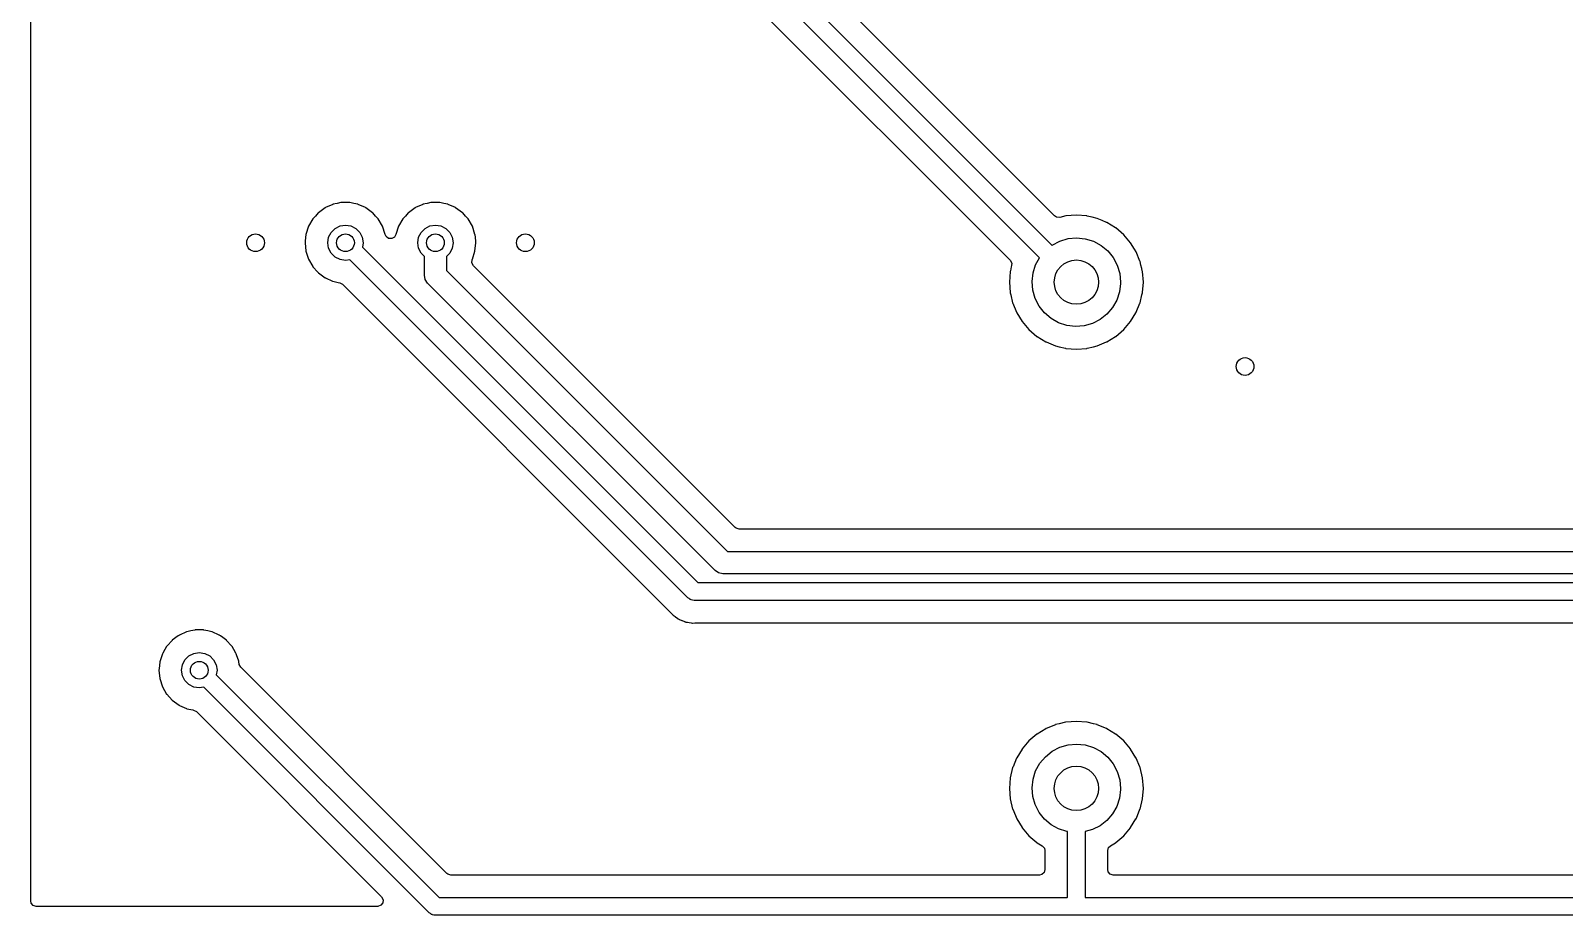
# Model space of a CAD drawing. Extents: x 61 to 228, y -146 to -45.
# Drawn here: x 61.47 to 96.11, y -145.74 to -125.77 of the extents above; entities that cross this region are included whole.
import ezdxf

# ---------------------------------------------------------------- set-up
doc = ezdxf.new("R2010")
doc.units = 0
doc.layers.add('BLACK', color=7, linetype='CONTINUOUS')

msp = doc.modelspace()

# ---------------------------------------------------------------- linework, layer by layer
at = {"layer": 'BLACK', "linetype": 'CONTINUOUS'}
for p, q in [((61.4685, -145.415), (61.4685, -45.0845)), ((76.4, -122.472), (84.5389, -130.611)), ((83.608, -128.961), (76.9454, -122.298)), ((84.2568, -130.895), (76.0583, -122.696)), ((75.7164, -123.073), (83.5951, -130.952)), ((84.5971, -129.95), (83.608, -128.961)), ((67.9643, -129.882), (67.9017, -129.952)), ((67.9687, -129.877), (67.9643, -129.882)), ((67.9643, -129.882), (67.9643, -129.882)), ((68.1232, -129.765), (67.9687, -129.877)), ((68.1293, -129.762), (68.1232, -129.765)), ((68.2917, -129.69), (68.1293, -129.762)), ((68.1293, -129.762), (68.1293, -129.762)), ((68.2977, -129.687), (68.2917, -129.69)), ((68.2917, -129.69), (68.2917, -129.69)), ((68.3919, -129.667), (68.2977, -129.687)), ((68.4781, -129.649), (68.3919, -129.667)), ((68.4845, -129.648), (68.4781, -129.649)), ((68.4781, -129.649), (68.4781, -129.649)), ((68.6755, -129.648), (68.4845, -129.648)), ((68.6819, -129.649), (68.6755, -129.648)), ((68.7681, -129.667), (68.6819, -129.649)), ((68.6819, -129.649), (68.6819, -129.649)), ((68.8623, -129.687), (68.7681, -129.667)), ((68.8683, -129.69), (68.8623, -129.687)), ((69.0307, -129.762), (68.8683, -129.69)), ((68.8683, -129.69), (68.8683, -129.69)), ((69.0368, -129.765), (69.0307, -129.762)), ((69.0307, -129.762), (69.0307, -129.762)), ((69.1913, -129.877), (69.0368, -129.765)), ((69.1957, -129.882), (69.1913, -129.877)), ((69.2583, -129.952), (69.1957, -129.882)), ((69.1957, -129.882), (69.1957, -129.882)), ((69.9963, -129.882), (69.9337, -129.952)), ((70.0007, -129.877), (69.9963, -129.882)), ((69.9963, -129.882), (69.9963, -129.882)), ((70.1552, -129.765), (70.0007, -129.877)), ((70.1613, -129.762), (70.1552, -129.765)), ((70.3237, -129.69), (70.1613, -129.762)), ((70.1613, -129.762), (70.1613, -129.762)), ((70.3297, -129.687), (70.3237, -129.69)), ((70.3237, -129.69), (70.3237, -129.69)), ((70.4239, -129.667), (70.3297, -129.687)), ((70.5101, -129.649), (70.4239, -129.667)), ((70.5165, -129.648), (70.5101, -129.649)), ((70.5101, -129.649), (70.5101, -129.649)), ((70.7075, -129.648), (70.5165, -129.648)), ((70.7139, -129.649), (70.7075, -129.648)), ((70.8001, -129.667), (70.7139, -129.649)), ((70.7139, -129.649), (70.7139, -129.649)), ((70.8943, -129.687), (70.8001, -129.667)), ((70.9003, -129.69), (70.8943, -129.687)), ((71.0627, -129.762), (70.9003, -129.69)), ((70.9003, -129.69), (70.9003, -129.69)), ((71.0688, -129.765), (71.0627, -129.762)), ((71.0627, -129.762), (71.0627, -129.762)), ((71.2233, -129.877), (71.0688, -129.765)), ((71.2277, -129.882), (71.2233, -129.877)), ((71.2903, -129.952), (71.2277, -129.882)), ((71.2277, -129.882), (71.2277, -129.882)), ((67.7455, -130.184), (67.6865, -130.366)), ((67.841, -130.019), (67.7455, -130.184)), ((67.9017, -129.952), (67.841, -130.019)), ((68.2564, -130.321), (68.3449, -130.232)), ((68.3449, -130.232), (68.4564, -130.176)), ((68.4564, -130.176), (68.58, -130.156)), ((68.58, -130.156), (68.7036, -130.176)), ((68.7036, -130.176), (68.8151, -130.232)), ((68.8151, -130.232), (68.9036, -130.321)), ((69.319, -130.019), (69.2583, -129.952)), ((69.4145, -130.184), (69.319, -130.019)), ((69.4735, -130.366), (69.4145, -130.184)), ((69.7775, -130.184), (69.7185, -130.366)), ((69.873, -130.019), (69.7775, -130.184)), ((69.9337, -129.952), (69.873, -130.019)), ((70.2884, -130.321), (70.3769, -130.232)), ((70.3769, -130.232), (70.4884, -130.176)), ((70.4884, -130.176), (70.612, -130.156)), ((70.612, -130.156), (70.7356, -130.176)), ((70.7356, -130.176), (70.8471, -130.232)), ((70.8471, -130.232), (70.9356, -130.321)), ((71.351, -130.019), (71.2903, -129.952)), ((71.4465, -130.184), (71.351, -130.019)), ((71.5055, -130.366), (71.4465, -130.184)), ((84.6447, -129.98), (84.5971, -129.95)), ((84.7156, -129.984), (84.6447, -129.98)), ((84.8533, -129.95), (84.7156, -129.984)), ((85.09, -129.932), (84.8533, -129.95)), ((85.3267, -129.95), (85.09, -129.932)), ((85.3315, -129.952), (85.3267, -129.95)), ((85.4496, -129.98), (85.3315, -129.952)), ((85.3315, -129.952), (85.3315, -129.952)), ((85.5576, -130.006), (85.4496, -129.98)), ((85.5622, -130.008), (85.5576, -130.006)), ((85.6725, -130.053), (85.5622, -130.008)), ((85.5622, -130.008), (85.5622, -130.008)), ((85.7724, -130.095), (85.6725, -130.053)), ((85.777, -130.097), (85.7724, -130.095)), ((85.7724, -130.095), (85.7724, -130.095)), ((85.7812, -130.099), (85.777, -130.097)), ((85.9752, -130.218), (85.7812, -130.099)), ((85.9794, -130.221), (85.9752, -130.218)), ((85.9752, -130.218), (85.9752, -130.218)), ((86.16, -130.375), (85.9794, -130.221)), ((67.671, -130.513), (67.6665, -130.556)), ((67.6665, -130.556), (67.6865, -130.746)), ((67.6858, -130.373), (67.671, -130.513)), ((67.6865, -130.366), (67.6858, -130.373)), ((67.6858, -130.373), (67.6858, -130.373)), ((68.18, -130.556), (68.1996, -130.432)), ((68.1996, -130.68), (68.18, -130.556)), ((68.1996, -130.432), (68.2564, -130.321)), ((68.9036, -130.321), (68.9604, -130.432)), ((68.9604, -130.432), (68.98, -130.556)), ((68.98, -130.556), (68.964, -130.657)), ((69.4737, -130.368), (69.4735, -130.366)), ((69.4955, -130.415), (69.4737, -130.368)), ((69.5525, -130.458), (69.4955, -130.415)), ((69.6234, -130.462), (69.5525, -130.458)), ((69.6855, -130.428), (69.6234, -130.462)), ((69.7183, -130.367), (69.6855, -130.428)), ((69.7185, -130.366), (69.7183, -130.367)), ((70.212, -130.556), (70.2316, -130.432)), ((70.2316, -130.68), (70.212, -130.556)), ((70.2316, -130.432), (70.2884, -130.321)), ((70.9356, -130.321), (70.9924, -130.432)), ((70.9924, -130.432), (71.012, -130.556)), ((71.012, -130.556), (70.9924, -130.68)), ((71.5062, -130.373), (71.5055, -130.366)), ((71.5055, -130.746), (71.5255, -130.556)), ((71.521, -130.513), (71.5062, -130.373)), ((71.5062, -130.373), (71.5062, -130.373)), ((71.5255, -130.556), (71.521, -130.513)), ((84.5389, -130.611), (84.5424, -130.608)), ((84.5424, -130.608), (84.7154, -130.518)), ((84.7154, -130.518), (84.9026, -130.463)), ((84.9026, -130.463), (85.097, -130.445)), ((85.097, -130.445), (85.2911, -130.465)), ((85.2911, -130.465), (85.4775, -130.523)), ((85.4775, -130.523), (85.6492, -130.616)), ((86.3142, -130.556), (86.16, -130.375)), ((86.3168, -130.56), (86.3142, -130.556)), ((86.4024, -130.7), (86.3168, -130.56)), ((86.3168, -130.56), (86.3168, -130.56)), ((67.6865, -130.746), (67.7455, -130.928)), ((67.7455, -130.928), (67.841, -131.093)), ((68.2564, -130.791), (68.1996, -130.68)), ((68.3449, -130.88), (68.2564, -130.791)), ((68.4564, -130.936), (68.3449, -130.88)), ((68.58, -130.956), (68.4564, -130.936)), ((68.6811, -130.94), (68.58, -130.956)), ((76.3126, -138.571), (68.6811, -130.94)), ((68.964, -130.657), (76.5368, -138.23)), ((70.2884, -130.791), (70.2316, -130.68)), ((70.362, -130.865), (70.2884, -130.791)), ((70.362, -131.288), (70.362, -130.865)), ((70.9356, -130.791), (70.862, -130.865)), ((70.862, -130.865), (70.862, -131.185)), ((70.9924, -130.68), (70.9356, -130.791)), ((71.4354, -131.011), (71.4405, -130.94)), ((71.4405, -130.94), (71.4433, -130.933)), ((71.4433, -130.933), (71.4465, -130.928)), ((71.4465, -130.928), (71.5055, -130.746)), ((83.5951, -130.952), (83.6291, -131.014)), ((84.1709, -131.051), (84.2568, -130.895)), ((85.6492, -130.616), (85.7996, -130.74)), ((85.7996, -130.74), (85.9229, -130.892)), ((85.9229, -130.892), (86.0145, -131.064)), ((86.4382, -130.758), (86.4024, -130.7)), ((86.4401, -130.763), (86.4382, -130.758)), ((86.5272, -130.973), (86.4401, -130.763)), ((86.4401, -130.763), (86.4401, -130.763)), ((67.841, -131.093), (67.8454, -131.098)), ((67.8454, -131.098), (67.8454, -131.098)), ((67.8454, -131.098), (67.9523, -131.217)), ((67.9523, -131.217), (67.9687, -131.235)), ((67.9687, -131.235), (68.1232, -131.347)), ((70.381, -131.384), (70.362, -131.288)), ((70.862, -131.185), (77.2076, -137.53)), ((71.4694, -131.073), (71.4354, -131.011)), ((77.3813, -136.985), (71.4694, -131.073)), ((83.5955, -131.208), (83.5768, -131.445)), ((83.6005, -131.187), (83.5955, -131.208)), ((83.621, -131.102), (83.6005, -131.187)), ((83.6285, -131.071), (83.621, -131.102)), ((83.6291, -131.014), (83.6285, -131.071)), ((84.0901, -131.431), (84.1119, -131.237)), ((84.1119, -131.237), (84.1709, -131.051)), ((86.0145, -131.064), (86.071, -131.251)), ((86.071, -131.251), (86.09, -131.445)), ((86.5291, -130.977), (86.5272, -130.973)), ((86.5484, -131.058), (86.5291, -130.977)), ((86.5667, -131.134), (86.5484, -131.058)), ((86.5795, -131.187), (86.5667, -131.134)), ((86.5845, -131.208), (86.5795, -131.187)), ((86.6032, -131.445), (86.5845, -131.208)), ((68.1232, -131.347), (68.1293, -131.35)), ((68.1293, -131.35), (68.1293, -131.35)), ((68.1293, -131.35), (68.2873, -131.42)), ((68.2873, -131.42), (68.2977, -131.425)), ((68.2977, -131.425), (68.416, -131.45)), ((68.416, -131.45), (68.4506, -131.457)), ((68.4506, -131.457), (68.5135, -131.491)), ((68.5135, -131.491), (75.9325, -138.911)), ((70.4352, -131.465), (70.381, -131.384)), ((76.9273, -137.957), (70.4352, -131.465)), ((83.5768, -131.445), (83.5955, -131.682)), ((84.1064, -131.626), (84.0901, -131.431)), ((84.1602, -131.813), (84.1064, -131.626)), ((86.0896, -131.473), (86.0651, -131.667)), ((86.09, -131.445), (86.0896, -131.473)), ((86.5845, -131.682), (86.6032, -131.445)), ((83.5955, -131.682), (83.5966, -131.687)), ((83.5966, -131.687), (83.5966, -131.687)), ((83.5966, -131.687), (83.6072, -131.73)), ((83.6072, -131.73), (83.6509, -131.913)), ((83.6509, -131.913), (83.6528, -131.917)), ((83.6528, -131.917), (83.6528, -131.917)), ((83.6528, -131.917), (83.7371, -132.121)), ((84.2494, -131.987), (84.1602, -131.813)), ((84.3707, -132.14), (84.2494, -131.987)), ((86.0035, -131.852), (85.9071, -132.021)), ((86.0651, -131.667), (86.0035, -131.852)), ((86.4429, -132.121), (86.5272, -131.917)), ((86.5272, -131.917), (86.5291, -131.913)), ((86.5272, -131.917), (86.5272, -131.917)), ((86.5291, -131.913), (86.5728, -131.73)), ((86.5728, -131.73), (86.5834, -131.687)), ((86.5834, -131.687), (86.5845, -131.682)), ((86.5834, -131.687), (86.5834, -131.687)), ((83.7371, -132.121), (83.7418, -132.132)), ((83.7418, -132.132), (83.7443, -132.136)), ((83.7443, -132.136), (83.8632, -132.33)), ((83.8632, -132.33), (83.8632, -132.33)), ((83.8632, -132.33), (83.8658, -132.334)), ((83.8658, -132.334), (84.02, -132.515)), ((84.5193, -132.266), (84.3707, -132.14)), ((84.6897, -132.361), (84.5193, -132.266)), ((85.6258, -132.289), (85.4516, -132.377)), ((85.7796, -132.169), (85.6258, -132.289)), ((85.9071, -132.021), (85.7796, -132.169)), ((86.16, -132.515), (86.3142, -132.334)), ((86.3142, -132.334), (86.3168, -132.33)), ((86.3168, -132.33), (86.4357, -132.136)), ((86.3168, -132.33), (86.3168, -132.33)), ((86.4357, -132.136), (86.4382, -132.132)), ((86.4382, -132.132), (86.4429, -132.121)), ((84.02, -132.515), (84.2006, -132.669)), ((84.2006, -132.669), (84.2048, -132.672)), ((84.2048, -132.672), (84.2048, -132.672)), ((84.2048, -132.672), (84.3007, -132.731)), ((84.8753, -132.422), (84.6897, -132.361)), ((85.0691, -132.445), (84.8753, -132.422)), ((85.2636, -132.43), (85.0691, -132.445)), ((85.4516, -132.377), (85.2636, -132.43)), ((85.8793, -132.731), (85.9752, -132.672)), ((85.9752, -132.672), (85.9794, -132.669)), ((85.9752, -132.672), (85.9752, -132.672)), ((85.9794, -132.669), (86.16, -132.515)), ((84.3007, -132.731), (84.403, -132.793)), ((84.403, -132.793), (84.4076, -132.795)), ((84.4076, -132.795), (84.4076, -132.795)), ((84.4076, -132.795), (84.6178, -132.882)), ((84.6178, -132.882), (84.6224, -132.884)), ((84.6224, -132.884), (84.7026, -132.903)), ((84.7026, -132.903), (84.8485, -132.938)), ((84.8485, -132.938), (84.8485, -132.938)), ((84.8485, -132.938), (84.8533, -132.94)), ((84.8533, -132.94), (85.09, -132.958)), ((85.09, -132.958), (85.3267, -132.94)), ((85.3267, -132.94), (85.3315, -132.938)), ((85.3315, -132.938), (85.4774, -132.903)), ((85.3315, -132.938), (85.3315, -132.938)), ((85.4774, -132.903), (85.5576, -132.884)), ((85.5576, -132.884), (85.5622, -132.882)), ((85.5622, -132.882), (85.7724, -132.795)), ((85.7724, -132.795), (85.777, -132.793)), ((85.7724, -132.795), (85.7724, -132.795)), ((85.777, -132.793), (85.8793, -132.731)), ((77.4023, -137.002), (77.3813, -136.985)), ((77.4704, -137.022), (77.4023, -137.002)), ((107.288, -137.022), (77.4704, -137.022)), ((77.2076, -137.53), (107.3, -137.53)), ((76.5368, -138.23), (106.934, -138.23)), ((77.0084, -138.011), (76.9273, -137.957)), ((77.104, -138.03), (77.0084, -138.011)), ((107.197, -138.03), (77.104, -138.03)), ((77.104, -138.03), (77.104, -138.03)), ((76.3409, -138.589), (76.3126, -138.571)), ((75.9325, -138.911), (75.9384, -138.917)), ((75.9384, -138.917), (75.9764, -138.96)), ((76.367, -138.61), (76.3409, -138.589)), ((76.3782, -138.613), (76.367, -138.61)), ((76.3879, -138.619), (76.3782, -138.613)), ((76.4211, -138.623), (76.3879, -138.619)), ((76.4537, -138.63), (76.4211, -138.623)), ((106.851, -138.63), (76.4537, -138.63)), ((75.9764, -138.96), (75.9827, -138.965)), ((75.9827, -138.965), (76.0287, -138.997)), ((76.0287, -138.997), (76.034, -139.001)), ((76.034, -139.001), (76.0843, -139.04)), ((76.0843, -139.04), (76.0912, -139.044)), ((76.0912, -139.044), (76.0935, -139.045)), ((76.0935, -139.045), (76.1082, -139.053)), ((76.1082, -139.053), (76.1105, -139.055)), ((76.1105, -139.055), (76.1167, -139.059)), ((76.1167, -139.059), (76.1238, -139.062)), ((76.1238, -139.062), (76.1238, -139.062)), ((76.1238, -139.062), (76.1763, -139.082)), ((76.1763, -139.082), (76.1824, -139.085)), ((76.1824, -139.085), (76.2406, -139.111)), ((76.2406, -139.111), (76.248, -139.112)), ((76.248, -139.112), (76.2506, -139.113)), ((76.2506, -139.113), (76.2669, -139.118)), ((76.2669, -139.118), (76.2694, -139.119)), ((76.2694, -139.119), (76.2765, -139.121)), ((76.2765, -139.121), (76.305, -139.125)), ((76.305, -139.125), (76.3399, -139.13)), ((76.3399, -139.13), (76.3464, -139.131)), ((76.3464, -139.131), (76.3887, -139.138)), ((76.3887, -139.138), (76.4092, -139.142)), ((76.4092, -139.142), (76.4168, -139.142)), ((76.4168, -139.142), (76.4714, -139.139)), ((76.4168, -139.142), (76.4168, -139.142)), ((76.4714, -139.139), (76.4787, -139.138)), ((76.4787, -139.138), (106.588, -139.138)), ((64.6623, -139.534), (64.5529, -139.656)), ((64.6667, -139.529), (64.6623, -139.534)), ((64.6623, -139.534), (64.6623, -139.534)), ((64.798, -139.434), (64.6667, -139.529)), ((64.8159, -139.421), (64.798, -139.434)), ((64.8212, -139.417), (64.8159, -139.421)), ((64.8159, -139.421), (64.8159, -139.421)), ((64.8273, -139.414), (64.8212, -139.417)), ((64.9897, -139.342), (64.8273, -139.414)), ((64.8273, -139.414), (64.8273, -139.414)), ((64.9957, -139.339), (64.9897, -139.342)), ((64.9897, -139.342), (64.9897, -139.342)), ((65.0891, -139.319), (64.9957, -139.339)), ((65.1761, -139.301), (65.0891, -139.319)), ((65.1825, -139.299), (65.1761, -139.301)), ((65.1761, -139.301), (65.1761, -139.301)), ((65.3735, -139.299), (65.1825, -139.299)), ((65.3799, -139.301), (65.3735, -139.299)), ((65.4669, -139.319), (65.3799, -139.301)), ((65.3799, -139.301), (65.3799, -139.301)), ((65.5603, -139.339), (65.4669, -139.319)), ((65.5663, -139.342), (65.5603, -139.339)), ((65.7287, -139.414), (65.5663, -139.342)), ((65.5663, -139.342), (65.5663, -139.342)), ((65.7348, -139.417), (65.7287, -139.414)), ((65.7287, -139.414), (65.7287, -139.414)), ((65.7401, -139.421), (65.7348, -139.417)), ((65.758, -139.434), (65.7401, -139.421)), ((65.7401, -139.421), (65.7401, -139.421)), ((65.8893, -139.529), (65.758, -139.434)), ((65.8937, -139.534), (65.8893, -139.529)), ((66.0031, -139.656), (65.8937, -139.534)), ((65.8937, -139.534), (65.8937, -139.534)), ((64.4435, -139.836), (64.3845, -140.018)), ((64.4529, -139.82), (64.4435, -139.836)), ((64.4996, -139.739), (64.4529, -139.82)), ((64.539, -139.671), (64.4996, -139.739)), ((64.5529, -139.656), (64.539, -139.671)), ((64.9544, -139.973), (65.0429, -139.884)), ((65.0429, -139.884), (65.1544, -139.828)), ((65.1544, -139.828), (65.278, -139.808)), ((65.278, -139.808), (65.4016, -139.828)), ((65.4016, -139.828), (65.5131, -139.884)), ((65.5131, -139.884), (65.6016, -139.973)), ((66.017, -139.671), (66.0031, -139.656)), ((66.0564, -139.739), (66.017, -139.671)), ((66.1031, -139.82), (66.0564, -139.739)), ((66.1125, -139.836), (66.1031, -139.82)), ((66.1213, -139.864), (66.1125, -139.836)), ((66.1671, -140.004), (66.1213, -139.864)), ((64.3684, -140.171), (64.3645, -140.208)), ((64.3645, -140.208), (64.3845, -140.398)), ((64.3838, -140.025), (64.3684, -140.171)), ((64.3845, -140.018), (64.3838, -140.025)), ((64.3838, -140.025), (64.3838, -140.025)), ((64.878, -140.208), (64.8976, -140.084)), ((64.8976, -140.332), (64.878, -140.208)), ((64.8976, -140.084), (64.9544, -139.973)), ((65.6016, -139.973), (65.6584, -140.084)), ((65.6584, -140.084), (65.678, -140.208)), ((65.678, -140.208), (65.662, -140.309)), ((65.662, -140.309), (70.6948, -145.342)), ((66.1715, -140.018), (66.1671, -140.004)), ((66.1722, -140.025), (66.1715, -140.018)), ((66.1765, -140.065), (66.1722, -140.025)), ((66.1722, -140.025), (66.1722, -140.025)), ((66.1786, -140.078), (66.1765, -140.065)), ((66.2127, -140.141), (66.1786, -140.078)), ((70.8686, -144.797), (66.2127, -140.141)), ((64.3845, -140.398), (64.4435, -140.58)), ((64.4435, -140.58), (64.539, -140.745)), ((64.9544, -140.443), (64.8976, -140.332)), ((65.0429, -140.532), (64.9544, -140.443)), ((65.1544, -140.588), (65.0429, -140.532)), ((65.278, -140.608), (65.1544, -140.588)), ((65.3791, -140.592), (65.278, -140.608)), ((70.4706, -145.683), (65.3791, -140.592)), ((64.539, -140.745), (64.5434, -140.75)), ((64.5434, -140.75), (64.5434, -140.75)), ((64.5434, -140.75), (64.6623, -140.882)), ((64.6623, -140.882), (64.6667, -140.887)), ((64.6667, -140.887), (64.8212, -140.999)), ((64.8212, -140.999), (64.8273, -141.002)), ((64.8273, -141.002), (64.8273, -141.002)), ((64.8273, -141.002), (64.9897, -141.074)), ((64.9897, -141.074), (64.9957, -141.077)), ((64.9957, -141.077), (65.1324, -141.106)), ((65.1324, -141.106), (65.1486, -141.109)), ((65.1486, -141.109), (65.2115, -141.143)), ((65.2115, -141.143), (69.3944, -145.326)), ((84.2006, -141.651), (84.02, -141.805)), ((84.2048, -141.648), (84.2006, -141.651)), ((84.3988, -141.529), (84.2048, -141.648)), ((84.2048, -141.648), (84.2048, -141.648)), ((84.403, -141.527), (84.3988, -141.529)), ((84.4076, -141.525), (84.403, -141.527)), ((84.6178, -141.438), (84.4076, -141.525)), ((84.4076, -141.525), (84.4076, -141.525)), ((84.6224, -141.436), (84.6178, -141.438)), ((84.6178, -141.438), (84.6178, -141.438)), ((84.7026, -141.417), (84.6224, -141.436)), ((84.8485, -141.382), (84.7026, -141.417)), ((84.8533, -141.38), (84.8485, -141.382)), ((84.8485, -141.382), (84.8485, -141.382)), ((85.09, -141.362), (84.8533, -141.38)), ((85.3267, -141.38), (85.09, -141.362)), ((85.3315, -141.382), (85.3267, -141.38)), ((85.4774, -141.417), (85.3315, -141.382)), ((85.3315, -141.382), (85.3315, -141.382)), ((85.5576, -141.436), (85.4774, -141.417)), ((85.5622, -141.438), (85.5576, -141.436)), ((85.7724, -141.525), (85.5622, -141.438)), ((85.5622, -141.438), (85.5622, -141.438)), ((85.777, -141.527), (85.7724, -141.525)), ((85.7724, -141.525), (85.7724, -141.525)), ((85.7812, -141.529), (85.777, -141.527)), ((85.9752, -141.648), (85.7812, -141.529)), ((85.9794, -141.651), (85.9752, -141.648)), ((85.9752, -141.648), (85.9752, -141.648)), ((86.16, -141.805), (85.9794, -141.651)), ((83.8632, -141.99), (83.7443, -142.184)), ((83.8658, -141.986), (83.8632, -141.99)), ((83.8632, -141.99), (83.8632, -141.99)), ((84.02, -141.805), (83.8658, -141.986)), ((84.3903, -142.161), (84.5424, -142.038)), ((84.5424, -142.038), (84.7154, -141.948)), ((84.7154, -141.948), (84.9026, -141.893)), ((84.9026, -141.893), (85.097, -141.875)), ((85.097, -141.875), (85.2911, -141.895)), ((85.2911, -141.895), (85.4775, -141.953)), ((85.4775, -141.953), (85.6492, -142.046)), ((86.3142, -141.986), (86.16, -141.805)), ((86.3168, -141.99), (86.3142, -141.986)), ((86.4357, -142.184), (86.3168, -141.99)), ((86.3168, -141.99), (86.3168, -141.99)), ((83.6594, -142.387), (83.6509, -142.407)), ((83.7399, -142.193), (83.6594, -142.387)), ((83.7418, -142.188), (83.7399, -142.193)), ((83.7399, -142.193), (83.7399, -142.193)), ((83.7443, -142.184), (83.7418, -142.188)), ((84.1709, -142.481), (84.2649, -142.31)), ((84.2649, -142.31), (84.3903, -142.161)), ((85.6492, -142.046), (85.7996, -142.17)), ((85.7996, -142.17), (85.9229, -142.322)), ((85.9229, -142.322), (86.0145, -142.494)), ((86.4382, -142.188), (86.4357, -142.184)), ((86.4401, -142.193), (86.4382, -142.188)), ((86.5206, -142.387), (86.4401, -142.193)), ((86.4401, -142.193), (86.4401, -142.193)), ((86.5291, -142.407), (86.5206, -142.387)), ((83.5955, -142.638), (83.5768, -142.875)), ((83.6509, -142.407), (83.5955, -142.638)), ((84.0901, -142.861), (84.1119, -142.667)), ((84.1119, -142.667), (84.1709, -142.481)), ((86.0145, -142.494), (86.071, -142.681)), ((86.071, -142.681), (86.09, -142.875)), ((86.5845, -142.638), (86.5291, -142.407)), ((86.6032, -142.875), (86.5845, -142.638)), ((83.5768, -142.875), (83.5955, -143.112)), ((84.1064, -143.056), (84.0901, -142.861)), ((84.1602, -143.243), (84.1064, -143.056)), ((86.0896, -142.903), (86.0651, -143.097)), ((86.09, -142.875), (86.0896, -142.903)), ((86.5845, -143.112), (86.6032, -142.875)), ((83.5955, -143.112), (83.6509, -143.343)), ((83.6509, -143.343), (83.6528, -143.347)), ((83.6528, -143.347), (83.6528, -143.347)), ((83.6528, -143.347), (83.7119, -143.49)), ((84.2494, -143.417), (84.1602, -143.243)), ((84.3707, -143.57), (84.2494, -143.417)), ((86.0035, -143.282), (85.9071, -143.451)), ((86.0651, -143.097), (86.0035, -143.282)), ((86.4681, -143.49), (86.5272, -143.347)), ((86.5272, -143.347), (86.5291, -143.343)), ((86.5272, -143.347), (86.5272, -143.347)), ((86.5291, -143.343), (86.5845, -143.112)), ((83.7119, -143.49), (83.7418, -143.562)), ((83.7418, -143.562), (83.7443, -143.566)), ((83.7443, -143.566), (83.8632, -143.76)), ((83.8632, -143.76), (83.8632, -143.76)), ((83.8632, -143.76), (83.8658, -143.764)), ((83.8658, -143.764), (84.02, -143.945)), ((84.5193, -143.696), (84.3707, -143.57)), ((84.6897, -143.791), (84.5193, -143.696)), ((85.6258, -143.719), (85.4516, -143.807)), ((85.7796, -143.599), (85.6258, -143.719)), ((85.9071, -143.451), (85.7796, -143.599)), ((86.16, -143.945), (86.3142, -143.764)), ((86.3142, -143.764), (86.3168, -143.76)), ((86.3168, -143.76), (86.4357, -143.566)), ((86.3168, -143.76), (86.3168, -143.76)), ((86.4357, -143.566), (86.4382, -143.562)), ((86.4382, -143.562), (86.4681, -143.49)), ((84.02, -143.945), (84.2006, -144.099)), ((84.2006, -144.099), (84.2048, -144.102)), ((84.2048, -144.102), (84.2048, -144.102)), ((84.2048, -144.102), (84.3213, -144.173)), ((84.8753, -143.852), (84.6897, -143.791)), ((84.89, -143.853), (84.8753, -143.852)), ((84.89, -145.332), (84.89, -143.853)), ((85.4516, -143.807), (85.29, -143.852)), ((85.29, -143.852), (85.29, -145.342)), ((85.8587, -144.173), (85.9752, -144.102)), ((85.9752, -144.102), (85.9794, -144.099)), ((85.9752, -144.102), (85.9752, -144.102)), ((85.9794, -144.099), (86.16, -143.945)), ((84.3213, -144.173), (84.369, -144.226)), ((84.369, -144.226), (84.3815, -144.281)), ((84.3815, -144.281), (84.3815, -144.707)), ((85.7985, -144.281), (85.8185, -144.212)), ((85.7985, -144.707), (85.7985, -144.281)), ((85.8185, -144.212), (85.8587, -144.173)), ((70.8895, -144.813), (70.8686, -144.797)), ((70.9577, -144.833), (70.8895, -144.813)), ((84.3615, -144.776), (84.3078, -144.822)), ((84.3815, -144.707), (84.3615, -144.776)), ((85.8099, -144.76), (85.7985, -144.707)), ((85.8564, -144.813), (85.8099, -144.76)), ((85.9245, -144.833), (85.8564, -144.813)), ((84.2555, -144.833), (70.9577, -144.833)), ((84.3078, -144.822), (84.2555, -144.833)), ((140.745, -144.833), (85.9245, -144.833)), ((61.4799, -145.468), (61.4685, -145.415)), ((61.5264, -145.521), (61.4799, -145.468)), ((69.4234, -145.46), (69.3808, -145.516)), ((69.3944, -145.326), (69.4285, -145.389)), ((69.4285, -145.389), (69.4234, -145.46)), ((70.6948, -145.342), (84.8802, -145.342)), ((84.8802, -145.342), (84.89, -145.332)), ((85.29, -145.342), (215.055, -145.342)), ((61.5945, -145.541), (61.5264, -145.521)), ((69.3053, -145.541), (61.5945, -145.541)), ((69.3143, -145.541), (69.3053, -145.541)), ((69.3808, -145.516), (69.3143, -145.541)), ((70.4989, -145.701), (70.4706, -145.683)), ((70.525, -145.722), (70.4989, -145.701)), ((70.5362, -145.725), (70.525, -145.722)), ((70.5459, -145.731), (70.5362, -145.725)), ((70.5791, -145.735), (70.5459, -145.731)), ((70.6117, -145.742), (70.5791, -145.735)), ((215.138, -145.742), (70.6117, -145.742))]:
    msp.add_line(p, q, dxfattribs=at)
at = {"layer": 'BLACK'}
for centre, radius in [((66.548, -130.556), 0.2), ((68.58, -130.556), 0.2), ((70.612, -130.556), 0.2), ((72.644, -130.556), 0.2), ((85.09, -131.445), 0.5), ((88.9, -133.35), 0.2), ((65.278, -140.208), 0.2), ((85.09, -142.875), 0.5)]:
    msp.add_circle(centre, radius, dxfattribs=at)

doc.saveas('drawing.dxf')
